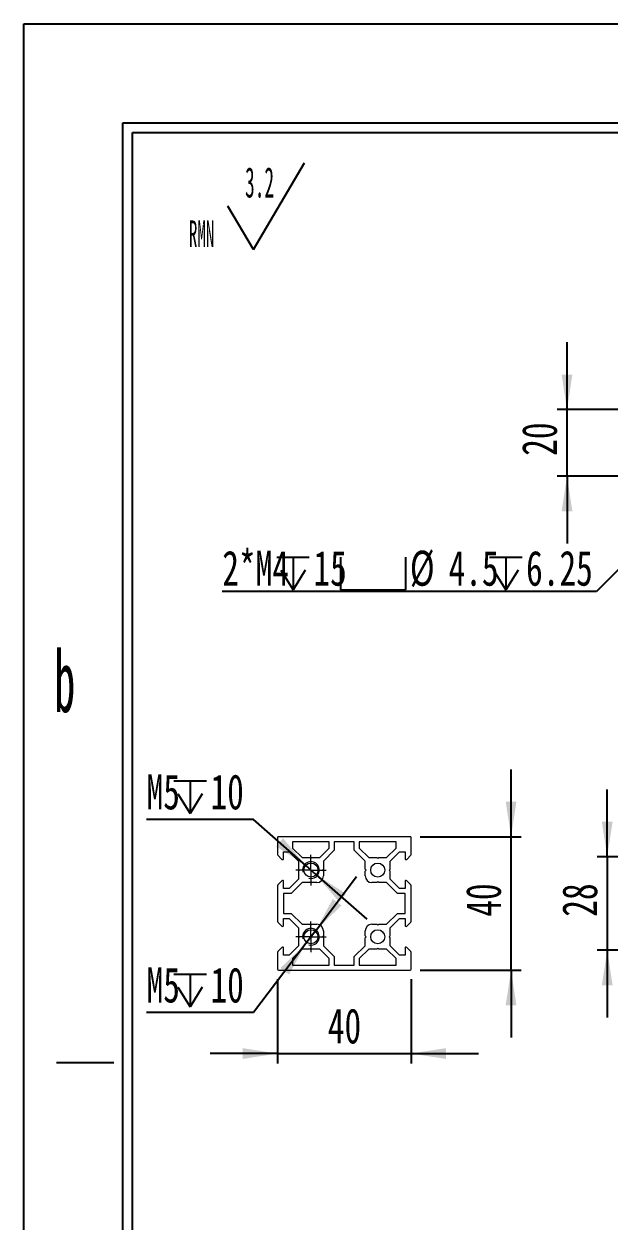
# Model space of a CAD drawing. Header units: millimetres. Extents: x 2 to 295, y 1 to 209.
# Drawn here: x 1.8 to 60.3, y 89.1 to 208.7 of the extents above; entities that cross this region are included whole.
import ezdxf

# ---------------------------------------------------------------- set-up
doc = ezdxf.new("R2010")
doc.units = ezdxf.units.MM
doc.linetypes.add('CENTER', pattern=[10.16, 6.35, -1.27, 1.27, -1.27])
doc.layers.add('DIM', color=5, linetype='Continuous')
doc.layers.add('SLD-0', color=179, linetype='Continuous')
doc.layers.add('中心线', color=1, linetype='CENTER', lineweight=15)
doc.styles.add('SLDTEXTSTYLE1', font='TXT', dxfattribs={"width": 0.469})
doc.styles.add('SLDTEXTSTYLE2', font='TXT', dxfattribs={"width": 0.7})
doc.styles.add('SLDTEXTSTYLE7', font='TXT', dxfattribs={"width": 0.5025})
doc.dimstyles.new('SLDDIMSTYLE1', dxfattribs={"dimtxt": 3.5, "dimasz": 3.5, "dimexe": 0, "dimexo": 0.0625, "dimgap": 0.875, "dimtad": 2, "dimlfac": 3, "dimrnd": 1e-09, "dimzin": 12, "dimdsep": 46, "dimtxsty": 'SLDTEXTSTYLE1', "dimsah": 1, "dimcen": 0.09, "dimadec": 0, "dimazin": 3, "dimtfac": 1, "dimtmove": 0, "dimatfit": 0, "dimfxl": 0, "dimfrac": 2, "dimtolj": 1, "dimtzin": 12, "dimarcsym": 0})
doc.dimstyles.new('SLDDIMSTYLE5', dxfattribs={"dimtxt": 3.5, "dimasz": 3.5, "dimexe": 0, "dimexo": 0.0625, "dimgap": 0.875, "dimtad": 0, "dimtih": 1, "dimtoh": 1, "dimlfac": 3, "dimrnd": 1e-09, "dimzin": 12, "dimdsep": 46, "dimtxsty": 'SLDTEXTSTYLE1', "dimsah": 1, "dimcen": 0, "dimadec": 0, "dimazin": 3, "dimtfac": 1, "dimtmove": 0, "dimatfit": 3, "dimfxl": 0, "dimfrac": 2, "dimtolj": 1, "dimtzin": 12, "dimarcsym": 0})
doc.dimstyles.new('SLDDIMSTYLE6', dxfattribs={"dimtxt": 3.5, "dimasz": 3.5, "dimexe": 0, "dimexo": 0.0625, "dimgap": 0.875, "dimtad": 0, "dimtih": 1, "dimtoh": 1, "dimlfac": 3, "dimrnd": 1e-09, "dimzin": 12, "dimdsep": 46, "dimtxsty": 'SLDTEXTSTYLE1', "dimsah": 1, "dimcen": 0, "dimadec": 0, "dimazin": 3, "dimtfac": 1, "dimtofl": 0, "dimtmove": 0, "dimatfit": 3, "dimfxl": 0, "dimfrac": 2, "dimtolj": 1, "dimtzin": 12, "dimarcsym": 0})

# ---------------------------------------------------------------- blocks, each defined once
blk = doc.blocks.new('SW_NOTE_2')
at = {"layer": 'SLD-0', "color": 0}
for q in [(11.56, 9.16), (3.9, 4.83)]:
    blk.add_line((6.45, 0.49), q, dxfattribs=at)
at = {"layer": 'SLD-0', "color": 0, "attachment_point": 1, "style": 'SLDTEXTSTYLE1'}
for s, insert, char_height in [('3.2', (5.61, 8.73), 3.032), ('RMN', (0, 3.41), 2.646)]:
    blk.add_mtext(s, dxfattribs=dict(at, insert=insert, char_height=char_height))
blk = doc.blocks.new('_D_10')
at = {"layer": 'DIM'}
for p, q in [((60.12, 125.46), (60.12, 132.19)), ((75.54, 125.46), (59.12, 125.46)), ((60.12, 125.46), (60.12, 116.12)), ((75.54, 116.12), (59.12, 116.12)), ((60.12, 116.12), (60.12, 109.39))]:
    blk.add_line(p, q, dxfattribs=at)
for points in [[(60.12, 125.46), (60.66, 128.96), (59.58, 128.96)], [(60.12, 116.12), (59.58, 112.62), (60.66, 112.62)]]:
    blk.add_solid(points, dxfattribs=at)
at = {"layer": 'DIM', "insert": (55.61, 119.46), "char_height": 3.5, "attachment_point": 1, "rotation": 90, "style": 'SLDTEXTSTYLE2'}
blk.add_mtext('28', dxfattribs=at)
blk = doc.blocks.new('_D_16')
at = {"layer": 'DIM'}
for p, q in [((56.1, 170.14), (56.1, 176.87)), ((69.54, 170.14), (55.1, 170.14)), ((56.1, 163.47), (56.1, 170.14)), ((69.54, 163.47), (55.1, 163.47)), ((56.1, 163.47), (56.1, 156.74))]:
    blk.add_line(p, q, dxfattribs=at)
for points in [[(56.1, 170.14), (56.64, 173.64), (55.56, 173.64)], [(56.1, 163.47), (55.56, 159.97), (56.64, 159.97)]]:
    blk.add_solid(points, dxfattribs=at)
at = {"layer": 'DIM', "insert": (51.59, 165.52), "char_height": 3.5, "attachment_point": 1, "rotation": 90, "style": 'SLDTEXTSTYLE2'}
blk.add_mtext('20', dxfattribs=at)
blk = doc.blocks.new('SW_SYMBOL_HOLE_DEPTH')
at = {"layer": 'DIM', "color": 0}
for p, q in [((0, 875), (800, 875)), ((400, 875), (400, 75)), ((100, 555), (400, 75)), ((700, 555), (400, 75))]:
    blk.add_line(p, q, dxfattribs=at)
blk = doc.blocks.new('SW_SYMBOL_HOLE_SPOT')
at = {"layer": 'DIM', "color": 0}
for p, q in [((0, 875), (0, 75)), ((1600, 75), (1600, 875)), ((0, 75), (1600, 75))]:
    blk.add_line(p, q, dxfattribs=at)
blk = doc.blocks.new('_D_20')
at = {"layer": 'DIM'}
for p, q in [((70.01, 162.94), (59.05, 151.96)), ((70.54, 163.47), (70.01, 162.94)), ((59.05, 151.96), (21.64, 151.96))]:
    blk.add_line(p, q, dxfattribs=at)
blk.add_solid([(70.01, 162.94), (67.16, 160.84), (67.92, 160.08)], dxfattribs=at)
at = {"layer": 'DIM', "xscale": 0.004072727272727273, "yscale": 0.004072727272727273, "zscale": 0.004072727272727273}
for name, p in [('SW_SYMBOL_HOLE_DEPTH', (27.08, 151.82)), ('SW_SYMBOL_HOLE_SPOT', (33.47, 151.82)), ('SW_SYMBOL_HOLE_DEPTH', (48.35, 151.82))]:
    blk.add_blockref(name, p, dxfattribs=at)
at = {"layer": 'DIM', "char_height": 3.5, "attachment_point": 1, "style": 'SLDTEXTSTYLE2'}
for s, insert in [('2*M4', (21.64, 156.04)), ('15', (30.75, 156.04)), ('%%c', (40.39, 156.04)), ('4.5', (44.26, 156.04)), ('6.25', (52.01, 156.04))]:
    blk.add_mtext(s, dxfattribs=dict(at, insert=insert))
blk = doc.blocks.new('_D_23')
at = {"layer": 'DIM'}
for p, q in [((24.77, 129.18), (14.07, 129.18)), ((29.98, 124.59), (24.77, 129.18)), ((31.03, 123.66), (29.98, 124.59)), ((31.03, 123.66), (36.08, 119.21))]:
    blk.add_line(p, q, dxfattribs=at)
for points in [[(29.98, 124.59), (27.71, 127.31), (27, 126.5)], [(31.03, 123.66), (33.3, 120.94), (34.01, 121.75)]]:
    blk.add_solid(points, dxfattribs=at)
at = {"layer": 'DIM', "xscale": 0.004072727272727273, "yscale": 0.004072727272727273, "zscale": 0.004072727272727273}
blk.add_blockref('SW_SYMBOL_HOLE_DEPTH', (16.79, 129.47), dxfattribs=at)
at = {"layer": 'DIM', "char_height": 3.5, "attachment_point": 1, "style": 'SLDTEXTSTYLE2'}
for s, insert in [('M5', (14.07, 133.69)), ('10', (20.46, 133.69))]:
    blk.add_mtext(s, dxfattribs=dict(at, insert=insert))
blk = doc.blocks.new('_D_24')
at = {"layer": 'DIM'}
for p, q in [((31.01, 118.12), (35.07, 123.49)), ((31.01, 118.12), (30, 116.79)), ((30, 116.79), (24.77, 109.88)), ((24.77, 109.88), (14.07, 109.88))]:
    blk.add_line(p, q, dxfattribs=at)
for points in [[(31.01, 118.12), (33.55, 120.59), (32.69, 121.24)], [(30, 116.79), (27.46, 114.33), (28.32, 113.68)]]:
    blk.add_solid(points, dxfattribs=at)
at = {"layer": 'DIM', "xscale": 0.004072727272727273, "yscale": 0.004072727272727273, "zscale": 0.004072727272727273}
blk.add_blockref('SW_SYMBOL_HOLE_DEPTH', (16.79, 110.16), dxfattribs=at)
at = {"layer": 'DIM', "char_height": 3.5, "attachment_point": 1, "style": 'SLDTEXTSTYLE2'}
for s, insert in [('M5', (14.07, 114.39)), ('10', (20.46, 114.39))]:
    blk.add_mtext(s, dxfattribs=dict(at, insert=insert))
blk = doc.blocks.new('_D_25')
at = {"layer": 'DIM'}
for p, q in [((27.17, 113.22), (27.17, 104.79)), ((40.51, 113.22), (40.51, 104.79)), ((27.17, 105.79), (20.44, 105.79)), ((27.17, 105.79), (40.51, 105.79)), ((40.51, 105.79), (47.24, 105.79))]:
    blk.add_line(p, q, dxfattribs=at)
for points in [[(27.17, 105.79), (23.67, 106.33), (23.67, 105.25)], [(40.51, 105.79), (44.01, 105.25), (44.01, 106.33)]]:
    blk.add_solid(points, dxfattribs=at)
at = {"layer": 'DIM', "insert": (32.19, 110.3), "char_height": 3.5, "attachment_point": 1, "style": 'SLDTEXTSTYLE2'}
blk.add_mtext('40', dxfattribs=at)
blk = doc.blocks.new('_D_26')
at = {"layer": 'DIM'}
for p, q in [((50.51, 127.46), (50.51, 134.19)), ((41.41, 127.46), (51.51, 127.46)), ((50.51, 114.12), (50.51, 127.46)), ((41.41, 114.12), (51.51, 114.12)), ((50.51, 114.12), (50.51, 107.39))]:
    blk.add_line(p, q, dxfattribs=at)
for points in [[(50.51, 127.46), (51.04, 130.96), (49.97, 130.96)], [(50.51, 114.12), (49.97, 110.62), (51.04, 110.62)]]:
    blk.add_solid(points, dxfattribs=at)
at = {"layer": 'DIM', "insert": (45.99, 119.46), "char_height": 3.5, "attachment_point": 1, "rotation": 90, "style": 'SLDTEXTSTYLE2'}
blk.add_mtext('40', dxfattribs=at)
blk = doc.blocks.new('SW_CENTERMARKSYMBOL_15')
at = {"layer": '中心线', "color": 0}
for p, q in [((0, 0.83), (0, 1.53)), ((-0.83, 0), (-1.53, 0)), ((0, 0), (-0.83, 0)), ((0, 0), (0, 0.83)), ((0, 0), (0, -0.83)), ((0, 0), (0.83, 0)), ((0.83, 0), (1.53, 0)), ((0, -0.83), (0, -1.53))]:
    blk.add_line(p, q, dxfattribs=at)
blk = doc.blocks.new('SW_CENTERMARKSYMBOL_16')
at = {"layer": '中心线', "color": 0}
for p, q in [((0, 0.83), (0, 1.53)), ((-0.83, 0), (-1.53, 0)), ((0, 0), (-0.83, 0)), ((0, 0), (0, 0.83)), ((0, 0), (0, -0.83)), ((0, 0), (0.83, 0)), ((0.83, 0), (1.53, 0)), ((0, -0.83), (0, -1.53))]:
    blk.add_line(p, q, dxfattribs=at)

msp = doc.modelspace()

# ---------------------------------------------------------------- linework, layer by layer
at = {"color": 7, "linetype": 'Continuous', "lineweight": 15}
for p, q in [((27.1726, 127.3583), (27.1726, 125.6646)), ((40.406, 127.4583), (27.2726, 127.4583)), ((28.6726, 126.9583), (28.6726, 126.3118)), ((32.3393, 126.9583), (28.6726, 126.9583)), ((32.3393, 126.3118), (32.3393, 126.9583)), ((34.8393, 126.9583), (32.8393, 126.9583)), ((32.8393, 126.9583), (32.8393, 126.1047)), ((34.8393, 126.1047), (34.8393, 126.9583)), ((39.006, 126.9583), (35.3393, 126.9583)), ((35.3393, 126.9583), (35.3393, 126.3118)), ((39.006, 126.3118), (39.006, 126.9583)), ((40.506, 125.6646), (40.506, 127.3583)), ((27.7726, 125.9583), (28.3191, 125.9583)), ((27.7726, 125.2663), (27.7726, 125.9583)), ((28.3191, 125.9583), (29.256, 125.0214)), ((28.6726, 126.3118), (29.6095, 125.3749)), ((31.4024, 125.3749), (32.3393, 126.3118)), ((32.8393, 126.1047), (31.756, 125.0214)), ((35.9226, 125.0214), (34.8393, 126.1047)), ((35.3393, 126.3118), (36.2762, 125.3749)), ((38.0691, 125.3749), (39.006, 126.3118)), ((38.4226, 125.0214), (39.3595, 125.9583)), ((39.3595, 125.9583), (39.906, 125.9583)), ((39.906, 125.9583), (39.906, 125.2663)), ((27.2007, 125.5969), (27.6019, 125.1956)), ((29.256, 125.0214), (29.256, 124.2249)), ((29.6095, 125.3749), (30.406, 125.3749)), ((30.406, 125.3749), (30.506, 125.2749)), ((30.506, 125.2749), (30.606, 125.3749)), ((30.606, 125.3749), (31.4024, 125.3749)), ((31.756, 125.0214), (31.756, 124.2249)), ((35.9226, 124.2249), (35.9226, 125.0214)), ((36.2762, 125.3749), (37.0726, 125.3749)), ((37.0726, 125.3749), (37.1726, 125.2749)), ((37.1726, 125.2749), (37.2726, 125.3749)), ((37.2726, 125.3749), (38.0691, 125.3749)), ((38.4226, 124.2249), (38.4226, 125.0214)), ((40.0767, 125.1956), (40.478, 125.5969)), ((29.256, 123.2285), (28.3191, 122.2916)), ((29.256, 124.2249), (29.356, 124.1249)), ((29.356, 124.1249), (29.256, 124.0249)), ((29.256, 124.0249), (29.256, 123.2285)), ((31.756, 124.2249), (31.656, 124.1249)), ((31.656, 124.1249), (31.756, 124.0249)), ((31.756, 124.0249), (31.756, 123.5416)), ((36.0226, 124.1249), (35.9226, 124.2249)), ((35.9226, 124.0249), (36.0226, 124.1249)), ((35.9226, 123.5416), (35.9226, 124.0249)), ((38.3226, 124.1249), (38.4226, 124.2249)), ((38.4226, 124.0249), (38.3226, 124.1249)), ((38.4226, 123.2285), (38.4226, 124.0249)), ((39.3595, 122.2916), (38.4226, 123.2285)), ((27.1726, 122.5853), (27.1726, 118.9979)), ((27.6019, 123.0542), (27.2007, 122.6529)), ((27.7726, 122.2916), (27.7726, 122.9835)), ((28.3191, 122.2916), (27.7726, 122.2916)), ((29.6095, 122.8749), (28.5262, 121.7916)), ((30.406, 122.8749), (29.6095, 122.8749)), ((30.506, 122.9749), (30.406, 122.8749)), ((30.606, 122.8749), (30.506, 122.9749)), ((31.0893, 122.8749), (30.606, 122.8749)), ((37.0726, 122.8749), (36.5893, 122.8749)), ((37.1726, 122.9749), (37.0726, 122.8749)), ((37.2726, 122.8749), (37.1726, 122.9749)), ((38.0691, 122.8749), (37.2726, 122.8749)), ((39.1524, 121.7916), (38.0691, 122.8749)), ((39.906, 122.2916), (39.3595, 122.2916)), ((39.906, 122.9835), (39.906, 122.2916)), ((40.478, 122.6529), (40.0767, 123.0542)), ((40.506, 118.9979), (40.506, 122.5853)), ((28.5262, 121.7916), (27.7726, 121.7916)), ((27.7726, 121.7916), (27.7726, 119.7916)), ((39.906, 121.7916), (39.1524, 121.7916)), ((39.906, 119.7916), (39.906, 121.7916)), ((27.7726, 119.7916), (28.5262, 119.7916)), ((28.5262, 119.7916), (29.6095, 118.7083)), ((38.0691, 118.7083), (39.1524, 119.7916)), ((39.1524, 119.7916), (39.906, 119.7916)), ((27.2007, 118.9302), (27.6019, 118.529)), ((27.7726, 119.2916), (28.3191, 119.2916)), ((27.7726, 118.5997), (27.7726, 119.2916)), ((28.3191, 119.2916), (29.256, 118.3547)), ((29.6095, 118.7083), (30.406, 118.7083)), ((30.406, 118.7083), (30.506, 118.6083)), ((30.506, 118.6083), (30.606, 118.7083)), ((30.606, 118.7083), (31.0893, 118.7083)), ((36.5893, 118.7083), (37.0726, 118.7083)), ((37.0726, 118.7083), (37.1726, 118.6083)), ((37.1726, 118.6083), (37.2726, 118.7083)), ((37.2726, 118.7083), (38.0691, 118.7083)), ((38.4226, 118.3547), (39.3595, 119.2916)), ((39.3595, 119.2916), (39.906, 119.2916)), ((39.906, 119.2916), (39.906, 118.5997)), ((40.0767, 118.529), (40.478, 118.9302)), ((29.256, 118.3547), (29.256, 117.5583)), ((29.256, 117.5583), (29.356, 117.4583)), ((29.356, 117.4583), (29.256, 117.3583)), ((29.256, 117.3583), (29.256, 116.5618)), ((31.0893, 117.7959), (31.0893, 117.8452)), ((31.756, 117.5583), (31.656, 117.4583)), ((31.656, 117.4583), (31.756, 117.3583)), ((31.756, 118.0416), (31.756, 117.5583)), ((31.756, 117.3583), (31.756, 116.5618)), ((35.9226, 117.5583), (35.9226, 118.0416)), ((36.0226, 117.4583), (35.9226, 117.5583)), ((35.9226, 117.3583), (36.0226, 117.4583)), ((35.9226, 116.5618), (35.9226, 117.3583)), ((36.835, 118.0416), (36.7857, 118.0416)), ((37.5596, 118.0416), (37.5103, 118.0416)), ((37.756, 117.7959), (37.756, 117.8452)), ((38.3226, 117.4583), (38.4226, 117.5583)), ((38.4226, 117.3583), (38.3226, 117.4583)), ((38.4226, 117.5583), (38.4226, 118.3547)), ((38.4226, 116.5618), (38.4226, 117.3583)), ((27.6019, 116.3875), (27.2007, 115.9863)), ((27.7726, 115.6249), (27.7726, 116.3168)), ((29.256, 116.5618), (28.3191, 115.6249)), ((29.6095, 116.2083), (28.6726, 115.2714)), ((30.406, 116.2083), (29.6095, 116.2083)), ((30.506, 116.3083), (30.406, 116.2083)), ((30.606, 116.2083), (30.506, 116.3083)), ((31.4024, 116.2083), (30.606, 116.2083)), ((32.3393, 115.2714), (31.4024, 116.2083)), ((31.756, 116.5618), (32.8393, 115.4785)), ((34.8393, 115.4785), (35.9226, 116.5618)), ((36.2762, 116.2083), (35.3393, 115.2714)), ((37.0726, 116.2083), (36.2762, 116.2083)), ((37.1726, 116.3083), (37.0726, 116.2083)), ((37.2726, 116.2083), (37.1726, 116.3083)), ((38.0691, 116.2083), (37.2726, 116.2083)), ((39.006, 115.2714), (38.0691, 116.2083)), ((39.3595, 115.6249), (38.4226, 116.5618)), ((39.906, 116.3168), (39.906, 115.6249)), ((40.478, 115.9863), (40.0767, 116.3875)), ((27.1726, 115.9186), (27.1726, 114.2249)), ((28.3191, 115.6249), (27.7726, 115.6249)), ((28.6726, 115.2714), (28.6726, 114.6249)), ((32.3393, 114.6249), (32.3393, 115.2714)), ((32.8393, 115.4785), (32.8393, 114.6249)), ((34.8393, 114.6249), (34.8393, 115.4785)), ((35.3393, 115.2714), (35.3393, 114.6249)), ((39.006, 114.6249), (39.006, 115.2714)), ((39.906, 115.6249), (39.3595, 115.6249)), ((40.506, 114.2249), (40.506, 115.9186)), ((27.2726, 114.1249), (40.406, 114.1249)), ((28.6726, 114.6249), (32.3393, 114.6249)), ((32.8393, 114.6249), (34.8393, 114.6249)), ((35.3393, 114.6249), (39.006, 114.6249))]:
    msp.add_line(p, q, dxfattribs=at)
for centre in [(30.506, 124.1249), (37.1726, 124.1249), (30.506, 117.4583), (37.1726, 117.4583)]:
    msp.add_circle(centre, 0.7, dxfattribs=at)
for centre, radius, start, end in [((27.2726, 127.3583), 0.1, 90, 180), ((40.406, 127.3583), 0.1, 0, 90), ((27.2683, 125.6646), 0.0957, 180, 225), ((40.4103, 125.6646), 0.0957, 315, 0), ((27.6726, 125.2663), 0.1, 225, 0), ((40.006, 125.2663), 0.1, 180, 315), ((31.0893, 123.5416), 0.6667, 270, 0), ((36.5893, 123.5416), 0.6667, 180, 270), ((27.2683, 122.5853), 0.0957, 135, 180), ((27.6726, 122.9835), 0.1, 0, 135), ((40.006, 122.9835), 0.1, 45, 180), ((40.4103, 122.5853), 0.0957, 0, 45), ((27.2683, 118.9979), 0.0957, 180, 225), ((27.6726, 118.5997), 0.1, 225, 0), ((31.0893, 118.0416), 0.6667, 0, 90), ((36.5893, 118.0416), 0.6667, 90, 180), ((40.006, 118.5997), 0.1, 180, 315), ((40.4103, 118.9979), 0.0957, 315, 360), ((27.6726, 116.3168), 0.1, 0, 135), ((40.006, 116.3168), 0.1, 45, 180), ((27.2683, 115.9186), 0.0957, 135, 180), ((40.4103, 115.9186), 0.0957, 0, 45), ((27.2726, 114.2249), 0.1, 180, 270), ((40.406, 114.2249), 0.1, 270, 0)]:
    msp.add_arc(centre, radius, start, end, dxfattribs=at)
at = {"color": 7, "linetype": 'Continuous', "lineweight": 0}
for centre in [(30.506, 124.1249), (30.506, 117.4583)]:
    msp.add_arc(centre, 0.8333, 255, 195, dxfattribs=at)
at = {"layer": 'SLD-0'}
for p, q in [((1.812, 208.6737), (295.1066, 208.6737)), ((1.812, 1.2938), (1.812, 208.6737)), ((12.6748, 7.2189), (12.6748, 197.811)), ((12.6748, 197.811), (289.1814, 197.811))]:
    msp.add_line(p, q, dxfattribs=at)
at = {"layer": 'SLD-0', "color": 6, "linetype": 'Continuous'}
for p, q in [((11.6873, 6.2314), (11.6873, 198.7985)), ((11.6873, 198.7985), (290.1689, 198.7985)), ((10.8046, 104.8527), (5.0681, 104.8527))]:
    msp.add_line(p, q, dxfattribs=at)

# ---------------------------------------------------------------- block references
at = {"layer": 'SLD-0'}
msp.add_blockref('SW_NOTE_2', (18.3071, 185.6295), dxfattribs=at)
at = {"layer": '中心线'}
for name, p in [('SW_CENTERMARKSYMBOL_16', (30.506, 124.1249)), ('SW_CENTERMARKSYMBOL_15', (30.506, 117.4583))]:
    msp.add_blockref(name, p, dxfattribs=at)

# ---------------------------------------------------------------- texts
at = {"layer": 'SLD-0', "insert": (4.8346, 146.0918), "char_height": 6.172, "attachment_point": 1, "style": 'SLDTEXTSTYLE7'}
msp.add_mtext('b', dxfattribs=at)

# ---------------------------------------------------------------- dimensions: what is measured, and where the dimension line sits
at = {"layer": 'DIM'}
for base, p1, p2, picture, middle in [((56.1002, 170.1381), (70.5434, 163.4714), (70.5434, 170.1381), '_D_16', (56.1002, 166.8843)), ((50.506, 127.4583), (40.406, 114.1249), (40.406, 127.4583), '_D_26', (50.506, 120.8179)), ((60.1177, 116.1249), (76.5434, 125.4583), (76.5434, 116.1249), '_D_10', (60.1177, 120.8254))]:
    dim = msp.add_linear_dim(base=base, p1=p1, p2=p2, angle=90, dimstyle='SLDDIMSTYLE1', dxfattribs=at)
    dim.commit()
    dim.dimension.update_dxf_attribs({"geometry": picture, "text_midpoint": middle, "dimtype": 160})
dim = msp.add_radius_dim(center=(70.5434, 163.4714), mpoint=(70.0134, 162.9408), text='2*M4{\\fGDT;x}15{\\fGDT;v}%%c4.5{\\fGDT;x}6.25', dimstyle='SLDDIMSTYLE6', override={"dimpost": '<>'}, dxfattribs=at)
dim.commit()
dim.dimension.update_dxf_attribs({"geometry": '_D_20', "text_midpoint": (39.5469, 153.7814), "dimtype": 164})
for p1, p2, picture, middle in [((29.9808, 124.5878), (31.0311, 123.6621), '_D_23', (18.625, 131.4325)), ((30.0031, 116.7938), (31.0089, 118.1227), '_D_24', (18.625, 112.127))]:
    dim = msp.add_diameter_dim_2p(p1=p1, p2=p2, text='M5{\\fGDT;x}10', dimstyle='SLDDIMSTYLE5', override={"dimpost": '<>'}, dxfattribs=at)
    dim.commit()
    dim.dimension.update_dxf_attribs({"geometry": picture, "text_midpoint": middle, "dimtype": 163})
dim = msp.add_linear_dim(base=(40.506, 105.7905), p1=(27.1726, 114.2249), p2=(40.506, 114.2249), dimstyle='SLDDIMSTYLE1', dxfattribs=at)
dim.commit()
dim.dimension.update_dxf_attribs({"geometry": '_D_25', "text_midpoint": (33.5517, 105.7905), "dimtype": 160})

doc.saveas('drawing.dxf')
